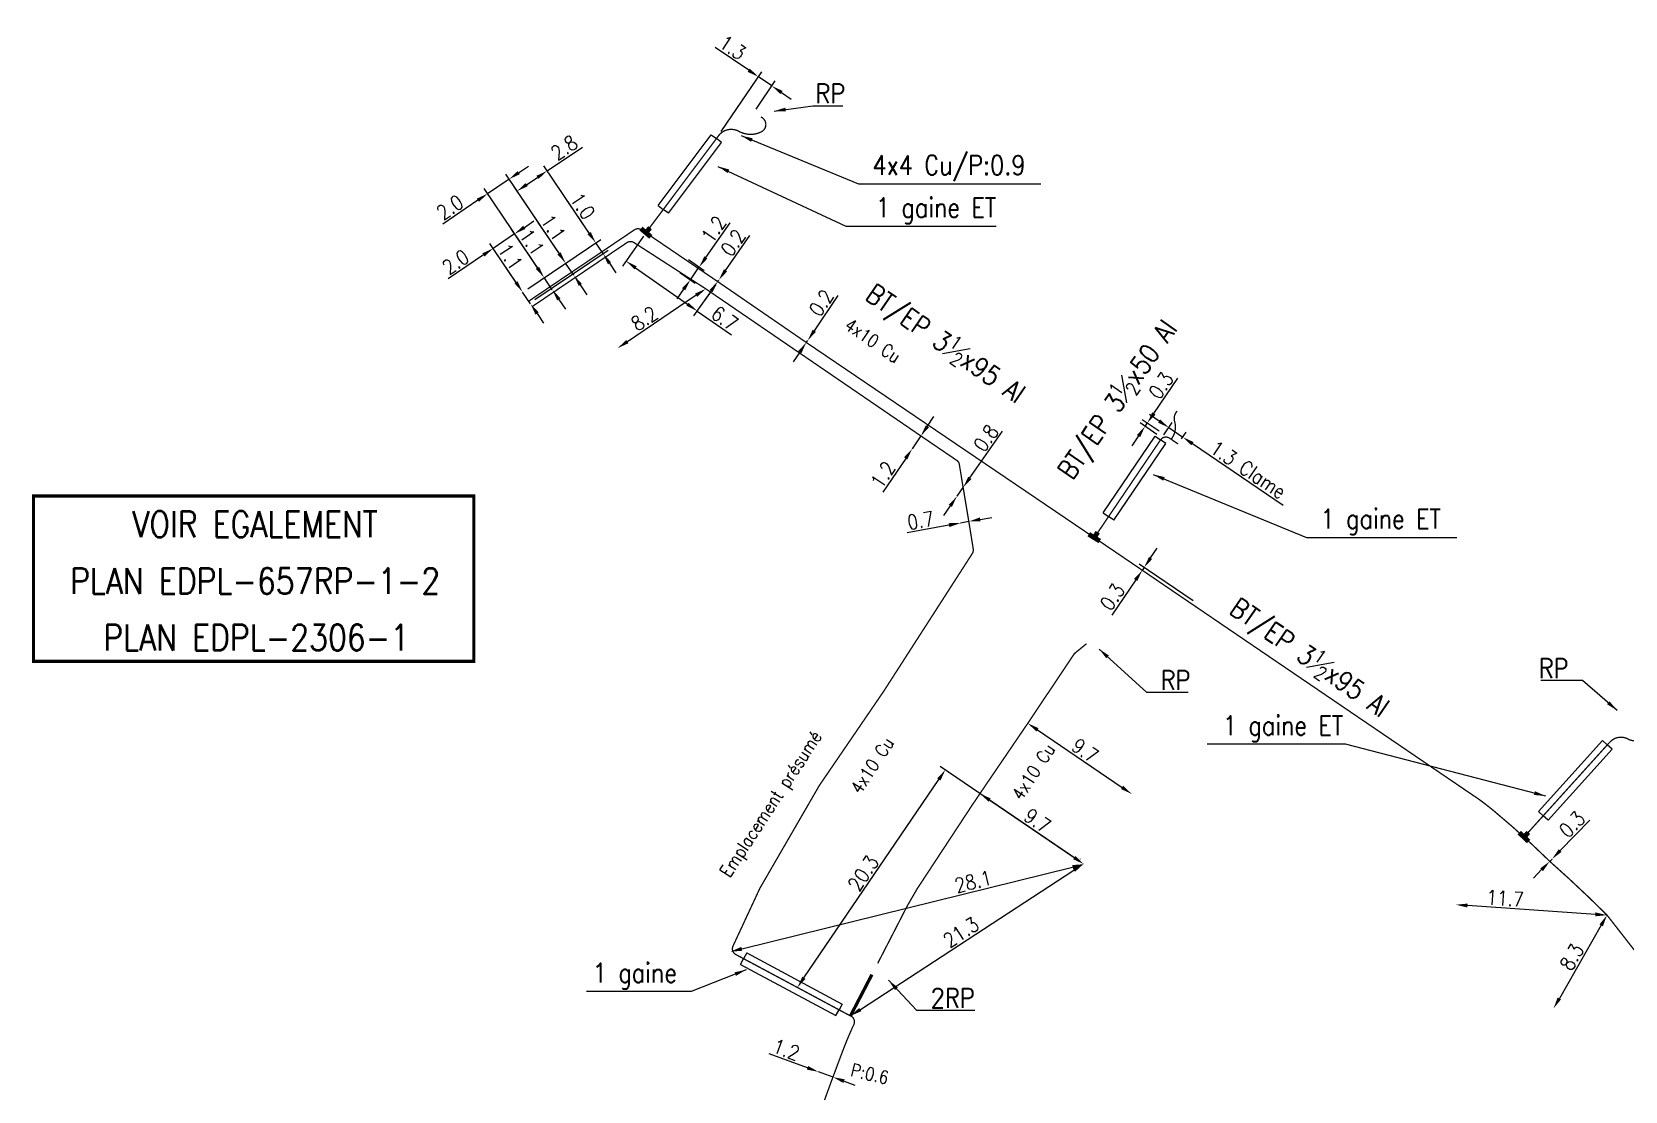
# Model space of a CAD drawing. Header units: millimetres. Extents: x 257011 to 257981, y 142997 to 144000.
# Drawn here: x 257224.7 to 257347.6, y 143913.5 to 143995.3 of the extents above; entities that cross this region are included whole.
import ezdxf
from ezdxf.enums import TextEntityAlignment as Align

# ---------------------------------------------------------------- set-up
doc = ezdxf.new("R2010")
doc.units = ezdxf.units.MM
doc.header["$PDMODE"] = 34
doc.linetypes.add('E_ST_Cu', pattern=[2000, 1000, 1000])
doc.layers.get('0').update_dxf_attribs({"linetype": 'CONTINUOUS'})
doc.layers.get('DEFPOINTS').update_dxf_attribs({"linetype": 'CONTINUOUS'})
for name, color, linetype in [('E_110', 1, 'CONTINUOUS'), ('E_300', 7, 'CONTINUOUS'), ('E_400', 7, 'CONTINUOUS'), ('E_900', 7, 'CONTINUOUS')]:
    doc.layers.add(name, color=color, linetype=linetype)
doc.styles.get("Standard").update_dxf_attribs({"font": 'romans.shx', "width": 0.85})
doc.dimstyles.get("Standard").update_dxf_attribs({"dimtxt": 1.5, "dimasz": 1.2, "dimexe": 0.625, "dimexo": 0.625, "dimgap": 0.25, "dimtad": 1, "dimdec": 1, "dimzin": 0, "dimdsep": 46, "dimtxsty": 'Standard', "dimcen": -0.5, "dimadec": 0, "dimazin": 0, "dimtfac": 1, "dimtdec": 1, "dimtmove": 0, "dimatfit": 3, "dimfxl": 0, "dimtolj": 1, "dimtzin": 0, "dimarcsym": 0})

# ---------------------------------------------------------------- blocks, each defined once
blk = doc.blocks.new('*D150')
at = {"layer": 'DEFPOINTS', "color": 0, "linetype": 'Continuous', "transparency": 16777216}
for p in [(257341.8, 143931.26), (257341.98, 143931.44), (257341.98, 143931.44)]:
    blk.add_point(p, dxfattribs=at)
at = {"layer": 'E_110', "color": 0, "linetype": 'Continuous', "lineweight": -2, "transparency": 16777216}
for p, q in [((257342.6, 143932.09), (257344.89, 143934.44)), ((257341.17, 143930.62), (257340.55, 143929.97)), ((257341.8, 143931.26), (257341.98, 143931.44))]:
    blk.add_line(p, q, dxfattribs=at)
at = {"layer": 'E_110', "color": 0, "linetype": 'Continuous', "transparency": 16777216}
for points in [[(257342.49, 143932.19), (257342.71, 143931.99), (257341.98, 143931.44)], [(257341.07, 143930.72), (257341.28, 143930.51), (257341.8, 143931.26)]]:
    blk.add_solid(points, dxfattribs=at)
at = {"layer": 'E_110', "color": 0, "linetype": 'Continuous', "transparency": 16777216, "insert": (257343.52, 143934.11), "char_height": 1.125, "attachment_point": 5, "rotation": 45.8712}
blk.add_mtext('\\A1;0.3', dxfattribs=at)
blk = doc.blocks.new('*D151')
at = {"layer": 'DEFPOINTS', "color": 0, "linetype": 'Continuous', "transparency": 16777216}
for p in [(257334.55, 143927.91), (257334.55, 143927.91), (257346.22, 143927.11)]:
    blk.add_point(p, dxfattribs=at)
at = {"layer": 'E_110', "color": 0, "linetype": 'Continuous', "lineweight": -2, "transparency": 16777216}
blk.add_line((257345.32, 143927.17), (257335.45, 143927.85), dxfattribs=at)
at = {"layer": 'E_110', "color": 0, "linetype": 'Continuous', "transparency": 16777216}
for points in [[(257335.46, 143928), (257335.44, 143927.7), (257334.55, 143927.91)], [(257345.33, 143927.32), (257345.31, 143927.02), (257346.22, 143927.11)]]:
    blk.add_solid(points, dxfattribs=at)
at = {"layer": 'E_110', "color": 0, "linetype": 'Continuous', "transparency": 16777216, "insert": (257338.35, 143928.4), "char_height": 1.125, "attachment_point": 5, "rotation": 356.0487}
blk.add_mtext('\\A1;11.7', dxfattribs=at)
blk = doc.blocks.new('*D152')
at = {"layer": 'DEFPOINTS', "color": 0, "linetype": 'Continuous', "transparency": 16777216}
for p in [(257346.22, 143927.11), (257342.09, 143919.91), (257342.09, 143919.91)]:
    blk.add_point(p, dxfattribs=at)
at = {"layer": 'E_110', "color": 0, "linetype": 'Continuous', "lineweight": -2, "transparency": 16777216}
blk.add_line((257345.77, 143926.33), (257342.54, 143920.69), dxfattribs=at)
at = {"layer": 'E_110', "color": 0, "linetype": 'Continuous', "transparency": 16777216}
for points in [[(257345.64, 143926.4), (257345.9, 143926.25), (257346.22, 143927.11)], [(257342.41, 143920.76), (257342.67, 143920.61), (257342.09, 143919.91)]]:
    blk.add_solid(points, dxfattribs=at)
at = {"layer": 'E_110', "color": 0, "linetype": 'Continuous', "transparency": 16777216, "insert": (257343.5, 143923.88), "char_height": 1.125, "attachment_point": 5, "rotation": 60.1375}
blk.add_mtext('\\A1;8.3', dxfattribs=at)
blk = doc.blocks.new('*D153')
at = {"layer": 'DEFPOINTS', "color": 0, "linetype": 'Continuous', "transparency": 16777216}
for p in [(257310.35, 143953.71), (257310.35, 143953.71), (257314.66, 143951.09)]:
    blk.add_point(p, dxfattribs=at)
at = {"layer": 'E_110', "color": 0, "linetype": 'Continuous', "lineweight": -2, "transparency": 16777216}
for p, q in [((257311, 143954.67), (257311.51, 143955.41)), ((257314.27, 143951.35), (257310.11, 143954.18)), ((257310.49, 143953.92), (257310.35, 143953.71)), ((257309.85, 143952.97), (257308, 143950.26))]:
    blk.add_line(p, q, dxfattribs=at)
at = {"layer": 'E_110', "color": 0, "linetype": 'Continuous', "transparency": 16777216}
for points in [[(257310.88, 143954.75), (257311.12, 143954.58), (257310.49, 143953.92)], [(257309.72, 143953.05), (257309.97, 143952.89), (257310.35, 143953.71)]]:
    blk.add_solid(points, dxfattribs=at)
at = {"layer": 'E_110', "color": 0, "linetype": 'Continuous', "transparency": 16777216, "insert": (257308.05, 143951.66), "char_height": 1.125, "attachment_point": 5, "rotation": 55.7867}
blk.add_mtext('\\A1;0.3', dxfattribs=at)
blk = doc.blocks.new('*D154')
at = {"layer": 'DEFPOINTS', "color": 0, "linetype": 'Continuous', "transparency": 16777216}
for p in [(257284.43, 143971.29), (257284.43, 143971.29), (257284.54, 143971.45)]:
    blk.add_point(p, dxfattribs=at)
at = {"layer": 'E_110', "color": 0, "linetype": 'Continuous', "lineweight": -2, "transparency": 16777216}
for p, q in [((257285.05, 143972.2), (257286.88, 143974.92)), ((257284.04, 143971.55), (257284.04, 143971.55)), ((257284.15, 143971.72), (257284.15, 143971.72)), ((257284.43, 143971.29), (257284.54, 143971.45)), ((257283.93, 143970.54), (257283.42, 143969.8))]:
    blk.add_line(p, q, dxfattribs=at)
at = {"layer": 'E_110', "color": 0, "linetype": 'Continuous', "transparency": 16777216}
for points in [[(257284.92, 143972.28), (257285.17, 143972.11), (257284.54, 143971.45)], [(257283.8, 143970.63), (257284.05, 143970.46), (257284.43, 143971.29)]]:
    blk.add_solid(points, dxfattribs=at)
at = {"layer": 'E_110', "color": 0, "linetype": 'Continuous', "transparency": 16777216, "insert": (257285.59, 143974.35), "char_height": 1.125, "attachment_point": 5, "rotation": 55.9708}
blk.add_mtext('\\A1;0.2', dxfattribs=at)
blk = doc.blocks.new('*D155')
at = {"layer": 'DEFPOINTS', "color": 0, "linetype": 'Continuous', "transparency": 16777216}
for p in [(257277.59, 143975.99), (257277.68, 143976.11), (257277.68, 143976.11)]:
    blk.add_point(p, dxfattribs=at)
at = {"layer": 'E_110', "color": 0, "linetype": 'Continuous', "lineweight": -2, "transparency": 16777216}
for p, q in [((257278.2, 143976.85), (257280.08, 143979.54)), ((257277.59, 143975.99), (257277.68, 143976.11)), ((257277.08, 143975.25), (257276.56, 143974.52))]:
    blk.add_line(p, q, dxfattribs=at)
at = {"layer": 'E_110', "color": 0, "linetype": 'Continuous', "transparency": 16777216}
for points in [[(257276.95, 143975.34), (257277.2, 143975.17), (257277.59, 143975.99)], [(257278.07, 143976.94), (257278.32, 143976.77), (257277.68, 143976.11)]]:
    blk.add_solid(points, dxfattribs=at)
at = {"layer": 'E_110', "color": 0, "linetype": 'Continuous', "transparency": 16777216, "insert": (257278.78, 143978.99), "char_height": 1.125, "attachment_point": 5, "rotation": 54.981}
blk.add_mtext('\\A1;0.2', dxfattribs=at)
blk = doc.blocks.new('*D156')
at = {"layer": 'DEFPOINTS', "color": 0, "linetype": 'Continuous', "transparency": 16777216}
for p in [(257281.77, 143991.08), (257280.29, 143988.91), (257277.61, 143987.18)]:
    blk.add_point(p, dxfattribs=at)
at = {"layer": 'E_110', "color": 0, "linetype": 'Continuous', "lineweight": -2, "transparency": 16777216}
for p, q in [((257279.99, 143992.29), (257277.39, 143994.06)), ((257277.87, 143987.57), (257280.99, 143992.17)), ((257280.56, 143989.3), (257282.03, 143991.47)), ((257281.77, 143991.08), (257280.73, 143991.79)), ((257282.51, 143990.58), (257283.26, 143990.07))]:
    blk.add_line(p, q, dxfattribs=at)
at = {"layer": 'E_110', "color": 0, "linetype": 'Continuous', "transparency": 16777216}
for points in [[(257280.07, 143992.42), (257279.9, 143992.17), (257280.73, 143991.79)], [(257282.6, 143990.7), (257282.43, 143990.46), (257281.77, 143991.08)]]:
    blk.add_solid(points, dxfattribs=at)
at = {"layer": 'E_110', "color": 0, "linetype": 'Continuous', "transparency": 16777216, "insert": (257278.74, 143994.05), "char_height": 1.125, "attachment_point": 5, "rotation": 325.8519}
blk.add_mtext('\\A1;1.3', dxfattribs=at)
blk = doc.blocks.new('*D157')
at = {"layer": 'DEFPOINTS', "color": 0, "linetype": 'Continuous', "transparency": 16777216}
for p in [(257272.14, 143979.88), (257277.68, 143976.11), (257276, 143973.72)]:
    blk.add_point(p, dxfattribs=at)
at = {"layer": 'E_110', "color": 0, "linetype": 'Continuous', "lineweight": -2, "transparency": 16777216}
for p, q in [((257271.87, 143979.5), (257270.25, 143977.18)), ((257271.25, 143977.05), (257275.27, 143974.24)), ((257277.41, 143975.73), (257275.73, 143973.34)), ((257276, 143973.72), (257278.65, 143971.87))]:
    blk.add_line(p, q, dxfattribs=at)
at = {"layer": 'E_110', "color": 0, "linetype": 'Continuous', "transparency": 16777216}
for points in [[(257271.34, 143977.17), (257271.17, 143976.93), (257270.52, 143977.57)], [(257275.35, 143974.36), (257275.18, 143974.12), (257276, 143973.72)]]:
    blk.add_solid(points, dxfattribs=at)
at = {"layer": 'E_110', "color": 0, "linetype": 'Continuous', "transparency": 16777216, "insert": (257278.13, 143973.15), "char_height": 1.125, "attachment_point": 5, "rotation": 324.981}
blk.add_mtext('\\A1;6.7', dxfattribs=at)
blk = doc.blocks.new('*D158')
at = {"layer": 'DEFPOINTS', "color": 0, "linetype": 'Continuous', "transparency": 16777216}
for p in [(257310.57, 143964.82), (257311.88, 143963.94), (257312.04, 143964.19)]:
    blk.add_point(p, dxfattribs=at)
at = {"layer": 'E_110', "color": 0, "linetype": 'Continuous', "lineweight": -2, "transparency": 16777216}
for p, q in [((257311.25, 143965.82), (257313.09, 143968.53)), ((257311.49, 143964.2), (257310.19, 143965.09)), ((257311.66, 143964.45), (257310.35, 143965.33)), ((257310.57, 143964.82), (257310.74, 143965.07)), ((257310.07, 143964.08), (257309.56, 143963.33))]:
    blk.add_line(p, q, dxfattribs=at)
at = {"layer": 'E_110', "color": 0, "linetype": 'Continuous', "transparency": 16777216}
for points in [[(257311.12, 143965.9), (257311.37, 143965.73), (257310.74, 143965.07)], [(257309.94, 143964.16), (257310.19, 143963.99), (257310.57, 143964.82)]]:
    blk.add_solid(points, dxfattribs=at)
at = {"layer": 'E_110', "color": 0, "linetype": 'Continuous', "transparency": 16777216, "insert": (257311.8, 143967.97), "char_height": 1.125, "attachment_point": 5, "rotation": 55.8723}
blk.add_mtext('\\A1;0.3', dxfattribs=at)
blk = doc.blocks.new('*D159')
at = {"layer": 'DEFPOINTS', "color": 0, "linetype": 'Continuous', "transparency": 16777216}
for p in [(257311.76, 143963.77), (257312.41, 143964.72), (257313.12, 143963.46)]:
    blk.add_point(p, dxfattribs=at)
at = {"layer": 'E_110', "color": 0, "linetype": 'Continuous', "lineweight": -2, "transparency": 16777216}
for p, q in [((257311.66, 143965.23), (257310.92, 143965.73)), ((257312.03, 143964.16), (257312.67, 143965.11)), ((257312.41, 143964.72), (257313.48, 143963.99)), ((257313.38, 143963.85), (257313.74, 143964.38)), ((257314.23, 143963.49), (257321.24, 143958.74))]:
    blk.add_line(p, q, dxfattribs=at)
at = {"layer": 'E_110', "color": 0, "linetype": 'Continuous', "transparency": 16777216}
for points in [[(257311.74, 143965.35), (257311.58, 143965.1), (257312.41, 143964.72)], [(257314.31, 143963.61), (257314.14, 143963.36), (257313.48, 143963.99)]]:
    blk.add_solid(points, dxfattribs=at)
at = {"layer": 'E_110', "color": 0, "linetype": 'Continuous', "transparency": 16777216, "insert": (257318.53, 143961.48), "char_height": 1.125, "attachment_point": 5, "rotation": 325.8774}
blk.add_mtext('\\A1;1.3 Clame', dxfattribs=at)
blk = doc.blocks.new('*D160')
at = {"layer": 'DEFPOINTS', "color": 0, "linetype": 'Continuous', "transparency": 16777216}
for p in [(257262.53, 143975.18), (257262.53, 143975.18), (257263.15, 143974.27)]:
    blk.add_point(p, dxfattribs=at)
at = {"layer": 'E_110', "color": 0, "linetype": 'Continuous', "lineweight": -2, "transparency": 16777216}
for p, q in [((257262.03, 143975.93), (257260.43, 143978.31)), ((257263.15, 143974.27), (257262.53, 143975.18)), ((257263.65, 143973.53), (257264.15, 143972.78))]:
    blk.add_line(p, q, dxfattribs=at)
at = {"layer": 'E_110', "color": 0, "linetype": 'Continuous', "transparency": 16777216}
for points in [[(257262.15, 143976.01), (257261.91, 143975.85), (257262.53, 143975.18)], [(257263.78, 143973.61), (257263.53, 143973.44), (257263.15, 143974.27)]]:
    blk.add_solid(points, dxfattribs=at)
at = {"layer": 'E_110', "color": 0, "linetype": 'Continuous', "transparency": 16777216, "insert": (257261.6, 143977.91), "char_height": 1.125, "attachment_point": 5, "rotation": 303.9975}
blk.add_mtext('\\A1;1.1', dxfattribs=at)
blk = doc.blocks.new('*D161')
at = {"layer": 'DEFPOINTS', "color": 0, "linetype": 'Continuous', "transparency": 16777216}
for p in [(257260.26, 143978.55), (257264.19, 143976.3), (257262.53, 143975.18)]:
    blk.add_point(p, dxfattribs=at)
at = {"layer": 'E_110', "color": 0, "linetype": 'Continuous', "lineweight": -2, "transparency": 16777216}
for p, q in [((257261.92, 143979.67), (257260.26, 143978.55)), ((257263.93, 143976.69), (257261.66, 143980.06)), ((257262.67, 143980.17), (257263.41, 143980.67)), ((257262.27, 143975.57), (257260, 143978.94)), ((257259.52, 143978.05), (257256.8, 143976.21))]:
    blk.add_line(p, q, dxfattribs=at)
at = {"layer": 'E_110', "color": 0, "linetype": 'Continuous', "transparency": 16777216}
for points in [[(257262.58, 143980.3), (257262.75, 143980.05), (257261.92, 143979.67)], [(257259.43, 143978.17), (257259.6, 143977.92), (257260.26, 143978.55)]]:
    blk.add_solid(points, dxfattribs=at)
at = {"layer": 'E_110', "color": 0, "linetype": 'Continuous', "transparency": 16777216, "insert": (257257.37, 143977.5), "char_height": 1.125, "attachment_point": 5, "rotation": 33.9975}
blk.add_mtext('\\A1;2.0', dxfattribs=at)
blk = doc.blocks.new('*D162')
at = {"layer": 'DEFPOINTS', "color": 0, "linetype": 'Continuous', "transparency": 16777216}
for p in [(257259.83, 143982.77), (257265.85, 143977.42), (257264.19, 143976.3)]:
    blk.add_point(p, dxfattribs=at)
at = {"layer": 'E_110', "color": 0, "linetype": 'Continuous', "lineweight": -2, "transparency": 16777216}
for p, q in [((257262.23, 143984.39), (257262.98, 143984.89)), ((257261.49, 143983.89), (257259.83, 143982.77)), ((257265.59, 143977.81), (257261.23, 143984.28)), ((257259.08, 143982.27), (257256.37, 143980.43)), ((257263.93, 143976.69), (257259.57, 143983.16))]:
    blk.add_line(p, q, dxfattribs=at)
at = {"layer": 'E_110', "color": 0, "linetype": 'Continuous', "transparency": 16777216}
for points in [[(257262.15, 143984.51), (257262.32, 143984.27), (257261.49, 143983.89)], [(257259, 143982.39), (257259.17, 143982.14), (257259.83, 143982.77)]]:
    blk.add_solid(points, dxfattribs=at)
at = {"layer": 'E_110', "color": 0, "linetype": 'Continuous', "transparency": 16777216, "insert": (257256.93, 143981.72), "char_height": 1.125, "attachment_point": 5, "rotation": 33.9975}
blk.add_mtext('\\A1;2.0', dxfattribs=at)
blk = doc.blocks.new('*D163')
at = {"layer": 'DEFPOINTS', "color": 0, "linetype": 'Continuous', "transparency": 16777216}
for p in [(257262.11, 143982.97), (257268.17, 143978.99), (257265.85, 143977.42)]:
    blk.add_point(p, dxfattribs=at)
at = {"layer": 'E_110', "color": 0, "linetype": 'Continuous', "lineweight": -2, "transparency": 16777216}
for p, q in [((257264.43, 143984.53), (257267.15, 143986.37)), ((257267.91, 143979.38), (257264.17, 143984.92)), ((257265.59, 143977.81), (257261.85, 143983.36)), ((257262.86, 143983.47), (257263.68, 143984.03))]:
    blk.add_line(p, q, dxfattribs=at)
at = {"layer": 'E_110', "color": 0, "linetype": 'Continuous', "transparency": 16777216}
for points in [[(257262.77, 143983.59), (257262.94, 143983.35), (257262.11, 143982.97)], [(257263.6, 143984.15), (257263.77, 143983.91), (257264.43, 143984.53)]]:
    blk.add_solid(points, dxfattribs=at)
at = {"layer": 'E_110', "color": 0, "linetype": 'Continuous', "transparency": 16777216, "insert": (257265.74, 143986.32), "char_height": 1.125, "attachment_point": 5, "rotation": 33.9975}
blk.add_mtext('\\A1;2.8', dxfattribs=at)
blk = doc.blocks.new('*D164')
at = {"layer": 'DEFPOINTS', "color": 0, "linetype": 'Continuous', "transparency": 16777216}
for p in [(257265.85, 143977.42), (257265.85, 143977.42), (257266.49, 143976.48)]:
    blk.add_point(p, dxfattribs=at)
at = {"layer": 'E_110', "color": 0, "linetype": 'Continuous', "lineweight": -2, "transparency": 16777216}
for p, q in [((257265.35, 143978.17), (257263.74, 143980.55)), ((257266.49, 143976.48), (257265.85, 143977.42)), ((257266.99, 143975.73), (257267.49, 143974.98))]:
    blk.add_line(p, q, dxfattribs=at)
at = {"layer": 'E_110', "color": 0, "linetype": 'Continuous', "transparency": 16777216}
for points in [[(257265.47, 143978.25), (257265.22, 143978.08), (257265.85, 143977.42)], [(257267.11, 143975.81), (257266.87, 143975.65), (257266.49, 143976.48)]]:
    blk.add_solid(points, dxfattribs=at)
at = {"layer": 'E_110', "color": 0, "linetype": 'Continuous', "transparency": 16777216, "insert": (257264.91, 143980.15), "char_height": 1.125, "attachment_point": 5, "rotation": 303.9975}
blk.add_mtext('\\A1;1.1', dxfattribs=at)
blk = doc.blocks.new('*D165')
at = {"layer": 'DEFPOINTS', "color": 0, "linetype": 'Continuous', "transparency": 16777216}
for p in [(257264.19, 143976.3), (257264.19, 143976.3), (257264.83, 143975.36)]:
    blk.add_point(p, dxfattribs=at)
at = {"layer": 'E_110', "color": 0, "linetype": 'Continuous', "lineweight": -2, "transparency": 16777216}
for p, q in [((257263.69, 143977.05), (257262.08, 143979.43)), ((257264.83, 143975.36), (257264.19, 143976.3)), ((257265.33, 143974.61), (257265.84, 143973.87))]:
    blk.add_line(p, q, dxfattribs=at)
at = {"layer": 'E_110', "color": 0, "linetype": 'Continuous', "transparency": 16777216}
for points in [[(257263.81, 143977.13), (257263.56, 143976.97), (257264.19, 143976.3)], [(257265.46, 143974.7), (257265.21, 143974.53), (257264.83, 143975.36)]]:
    blk.add_solid(points, dxfattribs=at)
at = {"layer": 'E_110', "color": 0, "linetype": 'Continuous', "transparency": 16777216, "insert": (257263.26, 143979.03), "char_height": 1.125, "attachment_point": 5, "rotation": 303.9975}
blk.add_mtext('\\A1;1.1', dxfattribs=at)
blk = doc.blocks.new('*D166')
at = {"layer": 'DEFPOINTS', "color": 0, "linetype": 'Continuous', "transparency": 16777216}
for p in [(257274.97, 143977.96), (257274.28, 143976.97), (257276.17, 143977.12)]:
    blk.add_point(p, dxfattribs=at)
at = {"layer": 'E_110', "color": 0, "linetype": 'Continuous', "lineweight": -2, "transparency": 16777216}
for p, q in [((257276.68, 143977.85), (257278.55, 143980.52)), ((257275.35, 143977.69), (257276.55, 143976.85)), ((257274.66, 143976.7), (257275.86, 143975.87)), ((257275.48, 143976.13), (257276.17, 143977.12)), ((257274.96, 143975.4), (257274.44, 143974.66))]:
    blk.add_line(p, q, dxfattribs=at)
at = {"layer": 'E_110', "color": 0, "linetype": 'Continuous', "transparency": 16777216}
for points in [[(257276.56, 143977.94), (257276.8, 143977.77), (257276.17, 143977.12)], [(257274.84, 143975.48), (257275.08, 143975.31), (257275.48, 143976.13)]]:
    blk.add_solid(points, dxfattribs=at)
at = {"layer": 'E_110', "color": 0, "linetype": 'Continuous', "transparency": 16777216, "insert": (257277.29, 143980.03), "char_height": 1.125, "attachment_point": 5, "rotation": 54.981}
blk.add_mtext('\\A1;1.2', dxfattribs=at)
blk = doc.blocks.new('*D167')
at = {"layer": 'DEFPOINTS', "color": 0, "linetype": 'Continuous', "transparency": 16777216}
for p in [(257276.67, 143975.43), (257269.87, 143970.85), (257269.87, 143970.85)]:
    blk.add_point(p, dxfattribs=at)
at = {"layer": 'E_110', "color": 0, "linetype": 'Continuous', "lineweight": -2, "transparency": 16777216}
blk.add_line((257275.92, 143974.93), (257270.62, 143971.35), dxfattribs=at)
at = {"layer": 'E_110', "color": 0, "linetype": 'Continuous', "transparency": 16777216}
for points in [[(257275.84, 143975.06), (257276.01, 143974.81), (257276.67, 143975.43)], [(257270.53, 143971.48), (257270.7, 143971.23), (257269.87, 143970.85)]]:
    blk.add_solid(points, dxfattribs=at)
at = {"layer": 'E_110', "color": 0, "linetype": 'Continuous', "transparency": 16777216, "insert": (257271.93, 143973.14), "char_height": 1.125, "attachment_point": 5, "rotation": 33.9975}
blk.add_mtext('\\A1;8.2', dxfattribs=at)
blk = doc.blocks.new('*D168')
at = {"layer": 'DEFPOINTS', "color": 0, "linetype": 'Continuous', "transparency": 16777216}
for p in [(257296.33, 143957.36), (257296.33, 143957.36), (257296.97, 143957.48)]:
    blk.add_point(p, dxfattribs=at)
at = {"layer": 'E_110', "color": 0, "linetype": 'Continuous', "lineweight": -2, "transparency": 16777216}
for p, q in [((257297.85, 143957.64), (257298.74, 143957.8)), ((257295.44, 143957.2), (257292.22, 143956.61)), ((257296.97, 143957.48), (257296.33, 143957.36))]:
    blk.add_line(p, q, dxfattribs=at)
at = {"layer": 'E_110', "color": 0, "linetype": 'Continuous', "transparency": 16777216}
for points in [[(257297.82, 143957.79), (257297.88, 143957.49), (257296.97, 143957.48)], [(257295.41, 143957.35), (257295.47, 143957.05), (257296.33, 143957.36)]]:
    blk.add_solid(points, dxfattribs=at)
at = {"layer": 'E_110', "color": 0, "linetype": 'Continuous', "transparency": 16777216, "insert": (257293.25, 143957.56), "char_height": 1.125, "attachment_point": 5, "rotation": 10.311}
blk.add_mtext('\\A1;0.7', dxfattribs=at)
blk = doc.blocks.new('*D169')
at = {"layer": 'DEFPOINTS', "color": 0, "linetype": 'Continuous', "transparency": 16777216}
for p in [(257293.27, 143964.08), (257292.6, 143963.09), (257292.6, 143963.09)]:
    blk.add_point(p, dxfattribs=at)
at = {"layer": 'E_110', "color": 0, "linetype": 'Continuous', "lineweight": -2, "transparency": 16777216}
for p, q in [((257293.78, 143964.83), (257294.28, 143965.57)), ((257293.27, 143964.08), (257292.6, 143963.09)), ((257292.1, 143962.34), (257290.34, 143959.74))]:
    blk.add_line(p, q, dxfattribs=at)
at = {"layer": 'E_110', "color": 0, "linetype": 'Continuous', "transparency": 16777216}
for points in [[(257293.65, 143964.91), (257293.9, 143964.74), (257293.27, 143964.08)], [(257291.97, 143962.43), (257292.22, 143962.26), (257292.6, 143963.09)]]:
    blk.add_solid(points, dxfattribs=at)
at = {"layer": 'E_110', "color": 0, "linetype": 'Continuous', "transparency": 16777216, "insert": (257290.35, 143961.09), "char_height": 1.125, "attachment_point": 5, "rotation": 55.9708}
blk.add_mtext('\\A1;1.2', dxfattribs=at)
blk = doc.blocks.new('*D170')
at = {"layer": 'DEFPOINTS', "color": 0, "linetype": 'Continuous', "transparency": 16777216}
for p in [(257296.53, 143960.11), (257296.06, 143959.43), (257296.06, 143959.43)]:
    blk.add_point(p, dxfattribs=at)
at = {"layer": 'E_110', "color": 0, "linetype": 'Continuous', "lineweight": -2, "transparency": 16777216}
for p, q in [((257297.05, 143960.84), (257299.58, 143964.46)), ((257296.06, 143959.43), (257296.53, 143960.11)), ((257295.54, 143958.69), (257295.02, 143957.95))]:
    blk.add_line(p, q, dxfattribs=at)
at = {"layer": 'E_110', "color": 0, "linetype": 'Continuous', "transparency": 16777216}
for points in [[(257296.93, 143960.93), (257297.17, 143960.76), (257296.53, 143960.11)], [(257295.42, 143958.77), (257295.66, 143958.6), (257296.06, 143959.43)]]:
    blk.add_solid(points, dxfattribs=at)
at = {"layer": 'E_110', "color": 0, "linetype": 'Continuous', "transparency": 16777216, "insert": (257298.29, 143963.91), "char_height": 1.125, "attachment_point": 5, "rotation": 54.981}
blk.add_mtext('\\A1;0.8', dxfattribs=at)
blk = doc.blocks.new('*D171')
at = {"layer": 'DEFPOINTS', "color": 0, "linetype": 'Continuous', "transparency": 16777216}
for p in [(257295.16, 143938.32), (257305.85, 143931.04), (257283.74, 143921.53)]:
    blk.add_point(p, dxfattribs=at)
at = {"layer": 'E_110', "color": 0, "linetype": 'Continuous', "lineweight": -2, "transparency": 16777216}
for p, q in [((257305.47, 143931.3), (257294.77, 143938.58)), ((257284.25, 143922.27), (257294.65, 143937.57)), ((257284.13, 143921.27), (257284.13, 143921.27))]:
    blk.add_line(p, q, dxfattribs=at)
at = {"layer": 'E_110', "color": 0, "linetype": 'Continuous', "transparency": 16777216}
for points in [[(257294.53, 143937.66), (257294.78, 143937.49), (257295.16, 143938.32)], [(257284.12, 143922.36), (257284.37, 143922.19), (257283.74, 143921.53)]]:
    blk.add_solid(points, dxfattribs=at)
at = {"layer": 'E_110', "color": 0, "linetype": 'Continuous', "transparency": 16777216, "insert": (257288.83, 143930.34), "char_height": 1.125, "attachment_point": 5, "rotation": 55.776}
blk.add_mtext('\\A1;20.3', dxfattribs=at)
blk = doc.blocks.new('*D172')
at = {"layer": 'DEFPOINTS', "color": 0, "linetype": 'Continuous', "transparency": 16777216}
for p in [(257297.83, 143936.49), (257305.85, 143931.04), (257305.85, 143931.04)]:
    blk.add_point(p, dxfattribs=at)
at = {"layer": 'E_110', "color": 0, "linetype": 'Continuous', "lineweight": -2, "transparency": 16777216}
blk.add_line((257298.58, 143935.99), (257305.11, 143931.55), dxfattribs=at)
at = {"layer": 'E_110', "color": 0, "linetype": 'Continuous', "transparency": 16777216}
for points in [[(257298.66, 143936.11), (257298.49, 143935.86), (257297.83, 143936.49)], [(257305.19, 143931.67), (257305.03, 143931.42), (257305.85, 143931.04)]]:
    blk.add_solid(points, dxfattribs=at)
at = {"layer": 'E_110', "color": 0, "linetype": 'Continuous', "transparency": 16777216, "insert": (257302.27, 143934.39), "char_height": 1.125, "attachment_point": 5, "rotation": 325.776}
blk.add_mtext('\\A1;9.7', dxfattribs=at)
blk = doc.blocks.new('*D173')
at = {"layer": 'DEFPOINTS', "color": 0, "linetype": 'Continuous', "transparency": 16777216}
for p in [(257301.52, 143941.91), (257309.54, 143936.46), (257309.54, 143936.46)]:
    blk.add_point(p, dxfattribs=at)
at = {"layer": 'E_110', "color": 0, "linetype": 'Continuous', "lineweight": -2, "transparency": 16777216}
blk.add_line((257302.26, 143941.41), (257308.8, 143936.96), dxfattribs=at)
at = {"layer": 'E_110', "color": 0, "linetype": 'Continuous', "transparency": 16777216}
for points in [[(257302.35, 143941.53), (257302.18, 143941.28), (257301.52, 143941.91)], [(257308.88, 143937.09), (257308.71, 143936.84), (257309.54, 143936.46)]]:
    blk.add_solid(points, dxfattribs=at)
at = {"layer": 'E_110', "color": 0, "linetype": 'Continuous', "transparency": 16777216, "insert": (257305.95, 143939.8), "char_height": 1.125, "attachment_point": 5, "rotation": 325.776}
blk.add_mtext('\\A1;9.7', dxfattribs=at)
blk = doc.blocks.new('*D174')
at = {"layer": 'DEFPOINTS', "color": 0, "linetype": 'Continuous', "transparency": 16777216}
for p in [(257305.85, 143931.04), (257305.85, 143931.04), (257278.58, 143924.29)]:
    blk.add_point(p, dxfattribs=at)
at = {"layer": 'E_110', "color": 0, "linetype": 'Continuous', "lineweight": -2, "transparency": 16777216}
blk.add_line((257279.45, 143924.51), (257304.98, 143930.82), dxfattribs=at)
at = {"layer": 'E_110', "color": 0, "linetype": 'Continuous', "transparency": 16777216}
for points in [[(257304.95, 143930.97), (257305.02, 143930.68), (257305.85, 143931.04)], [(257279.41, 143924.66), (257279.49, 143924.36), (257278.58, 143924.29)]]:
    blk.add_solid(points, dxfattribs=at)
at = {"layer": 'E_110', "color": 0, "linetype": 'Continuous', "transparency": 16777216, "insert": (257297.3, 143929.7), "char_height": 1.125, "attachment_point": 5, "rotation": 13.8878}
blk.add_mtext('\\A1;28.1', dxfattribs=at)
blk = doc.blocks.new('*D175')
at = {"layer": 'DEFPOINTS', "color": 0, "linetype": 'Continuous', "transparency": 16777216}
for p in [(257305.84, 143931.07), (257305.85, 143931.04), (257287.84, 143919.34)]:
    blk.add_point(p, dxfattribs=at)
at = {"layer": 'E_110', "color": 0, "linetype": 'Continuous', "lineweight": -2, "transparency": 16777216}
for p, q in [((257288.6, 143919.83), (257305.08, 143930.58)), ((257305.6, 143931.43), (257305.58, 143931.46))]:
    blk.add_line(p, q, dxfattribs=at)
at = {"layer": 'E_110', "color": 0, "linetype": 'Continuous', "transparency": 16777216}
for points in [[(257305, 143930.7), (257305.16, 143930.45), (257305.84, 143931.07)], [(257288.51, 143919.95), (257288.68, 143919.7), (257287.84, 143919.34)]]:
    blk.add_solid(points, dxfattribs=at)
at = {"layer": 'E_110', "color": 0, "linetype": 'Continuous', "transparency": 16777216, "insert": (257296.37, 143925.79), "char_height": 1.125, "attachment_point": 5, "rotation": 33.1071}
blk.add_mtext('\\A1;21.3', dxfattribs=at)
blk = doc.blocks.new('*D176')
at = {"layer": 'DEFPOINTS', "color": 0, "linetype": 'Continuous', "transparency": 16777216}
for p in [(257285.37, 143915.02), (257285.37, 143915.02), (257286.49, 143914.61)]:
    blk.add_point(p, dxfattribs=at)
at = {"layer": 'E_110', "color": 0, "linetype": 'Continuous', "lineweight": -2, "transparency": 16777216}
for p, q in [((257284.52, 143915.33), (257281.57, 143916.41)), ((257286.49, 143914.61), (257285.37, 143915.02)), ((257287.34, 143914.3), (257288.18, 143914))]:
    blk.add_line(p, q, dxfattribs=at)
at = {"layer": 'E_110', "color": 0, "linetype": 'Continuous', "transparency": 16777216}
for points in [[(257284.57, 143915.47), (257284.47, 143915.19), (257285.37, 143915.02)], [(257287.39, 143914.44), (257287.29, 143914.16), (257286.49, 143914.61)]]:
    blk.add_solid(points, dxfattribs=at)
at = {"layer": 'E_110', "color": 0, "linetype": 'Continuous', "transparency": 16777216, "insert": (257282.88, 143916.73), "char_height": 1.125, "attachment_point": 5, "rotation": 339.9697}
blk.add_mtext('\\A1;1.2', dxfattribs=at)
blk = doc.blocks.new('*D222')
at = {"layer": 'DEFPOINTS', "color": 0, "linetype": 'Continuous', "transparency": 16777216}
for p in [(257268.74, 143978.15), (257262.54, 143975.17), (257263.1, 143974.35)]:
    blk.add_point(p, dxfattribs=at)
at = {"layer": 'E_110', "color": 0, "linetype": 'Continuous', "lineweight": -2, "transparency": 16777216}
for p, q in [((257267.67, 143979.72), (257265.92, 143982.33)), ((257262.93, 143975.44), (257268.57, 143979.24)), ((257263.49, 143974.61), (257269.13, 143978.41)), ((257268.74, 143978.15), (257268.18, 143978.98)), ((257269.24, 143977.4), (257269.74, 143976.66))]:
    blk.add_line(p, q, dxfattribs=at)
at = {"layer": 'E_110', "color": 0, "linetype": 'Continuous', "transparency": 16777216}
for points in [[(257267.8, 143979.81), (257267.55, 143979.64), (257268.18, 143978.98)], [(257269.36, 143977.49), (257269.12, 143977.32), (257268.74, 143978.15)]]:
    blk.add_solid(points, dxfattribs=at)
at = {"layer": 'E_110', "color": 0, "linetype": 'Continuous', "transparency": 16777216, "insert": (257267.17, 143981.82), "char_height": 1.125, "attachment_point": 5, "rotation": 303.9975}
blk.add_mtext('\\A1;1.0', dxfattribs=at)
blk = doc.blocks.new('E_300_01')
at = {"color": 0, "linetype": 'Continuous'}
for points in [[(-0.5, 0.1875), (-0.5, -0.1875), (0.5, 0.1875), (0.5, -0.1875)], [(-0.1875, 0.5), (0.1875, 0.5), (-0.1875, 0.1875), (0.1875, 0.1875)]]:
    blk.add_solid(points, dxfattribs=at)
at = {"color": 0, "linetype": 'Continuous', "width": 0.75, "flags": 3}
for tag, p in [('DEF_LEG', (0, -4.78125)), ('DEF_TYPE', (0, -6.78125))]:
    blk.add_attdef(tag, text='', height=1.2, dxfattribs=at).set_placement(p, align=Align.MIDDLE)

msp = doc.modelspace()

# ---------------------------------------------------------------- linework, layer by layer
at = {"layer": 'E_110', "linetype": 'E_ST_Cu', "const_width": 0.1, "flags": 128}
for points in [[(257272.05, 143979.76), (257277.61, 143987.18, -0.401023), (257279.27, 143987.56, 0.239268), (257280.93, 143987.53, 0.656505), (257280.92, 143988.69, 0.686932)], [(257263.01, 143974.48), (257271.16, 143979.98, -0.306641), (257271.72, 143979.98), (257277.59, 143975.99), (257284.43, 143971.29), (257308.69, 143954.85), (257314.95, 143950.59), (257335.9, 143936.34, -0.01912), (257336.48, 143935.94, -0.011311), (257337.43, 143935.2, -0.020857), (257341.8, 143931.26, -0.014953), (257346.22, 143927.11, -0.034695), (257353.13, 143917.35, -0.041335), (257357.16, 143909.7), (257358.4, 143906.29), (257358.6, 143905.6, -0.109904), (257358.61, 143905.38), (257358.45, 143904.36)], [(257313.05, 143966, 0.279575), (257312.86, 143965.17, -0.240973), (257312.58, 143963.82)], [(257306.65, 143956.23), (257311.76, 143963.77, -0.414314), (257312.46, 143963.91), (257312.84, 143963.65), (257313.12, 143963.46)], [(257289.94, 143923.39), (257292.23, 143927.84), (257292.99, 143929.15), (257297.17, 143935.51), (257297.83, 143936.49), (257301.52, 143941.91), (257305.08, 143947.23, -0.072195), (257305.18, 143947.34), (257306.05, 143948.05)], [(257348.8, 143942.08, -0.935474), (257347.87, 143940.68, 0.370125), (257346.4, 143940.41, -0.012317), (257346.38, 143940.4), (257339.81, 143933.13)]]:
    msp.add_lwpolyline(points, format="xyb", dxfattribs=at)
at = {"layer": 'E_110', "linetype": 'E_ST_Cu', "const_width": 0.1}
msp.add_lwpolyline([(257263.29, 143974.07), (257270.58, 143978.99, -0.299863), (257271.13, 143979), (257276.67, 143975.43), (257293.27, 143964.08), (257296.03, 143962.2, -0.204743), (257296.24, 143961.87), (257296.53, 143960.11), (257296.97, 143957.48), (257297.31, 143955.36, -0.185828), (257297.24, 143955.01), (257290.42, 143944.41), (257285.44, 143937.12), (257280.85, 143929.19), (257278.77, 143924.72, 0.397601), (257278.99, 143924.07), (257283.74, 143921.53), (257287.39, 143919.57), (257287.88, 143919.32, -0.396841), (257288.1, 143918.67), (257287.93, 143918.32, 0.002742), (257287.93, 143918.31, 0.016371), (257287.17, 143916.45, 0.006133), (257284.79, 143909.92, 0.000804)], format="xyb", dxfattribs=at)
at = {"layer": 'E_110', "linetype": 'E_ST_Cu', "const_width": 0.25, "flags": 128}
msp.add_lwpolyline([(257287.84, 143919.34), (257289.49, 143922.52)], dxfattribs=at)
at = {"layer": 'E_400', "color": 7, "linetype": 'CONTINUOUS'}
for p, q in [((257272.99, 143981.86), (257277.09, 143987.32)), ((257277.09, 143987.32), (257277.49, 143987.02)), ((257277.89, 143986.72), (257277.49, 143987.02)), ((257273.79, 143981.26), (257277.89, 143986.72)), ((257272.99, 143981.86), (257273.39, 143981.56)), ((257273.79, 143981.26), (257273.39, 143981.56)), ((257307.34, 143958.14), (257311.35, 143964.06)), ((257311.35, 143964.06), (257311.76, 143963.77)), ((257312.18, 143963.49), (257311.76, 143963.77)), ((257308.17, 143957.58), (257312.18, 143963.49)), ((257307.34, 143958.14), (257307.75, 143957.86)), ((257308.17, 143957.58), (257307.75, 143957.86)), ((257340.92, 143935.1), (257345.86, 143940.59)), ((257345.86, 143940.59), (257346.24, 143940.25)), ((257341.67, 143934.44), (257346.61, 143939.92)), ((257346.61, 143939.92), (257346.24, 143940.25)), ((257340.92, 143935.1), (257341.3, 143934.77)), ((257341.67, 143934.44), (257341.3, 143934.77)), ((257279.36, 143923.31), (257279.59, 143923.75)), ((257279.36, 143923.31), (257286.72, 143919.37)), ((257279.83, 143924.19), (257279.59, 143923.75)), ((257279.83, 143924.19), (257287.19, 143920.25)), ((257286.72, 143919.37), (257286.96, 143919.81)), ((257287.19, 143920.25), (257286.96, 143919.81))]:
    msp.add_line(p, q, dxfattribs=at)
at = {"layer": 'E_900', "const_width": 0.25}
msp.add_lwpolyline([(257224.79, 143959.44), (257258.77, 143959.44), (257258.77, 143946.7), (257224.79, 143946.7)], close=True, dxfattribs=at)

# ---------------------------------------------------------------- block references
at = {"layer": 'E_300'}
for p, rotation in [((257272.05, 143979.76), 320.0560527029743), ((257306.65, 143956.23), 328.1878306984834), ((257339.81, 143933.13), 316.7017962198439)]:
    msp.add_blockref('E_300_01', p, dxfattribs=dict(at, rotation=rotation))

# ---------------------------------------------------------------- texts
at = {"layer": 'E_110', "width": 0.85}
msp.add_text('4x10 Cu', height=1, rotation=325.4186, dxfattribs=at).set_placement((257287.28, 143972.4))
at = {"layer": 'E_110', "linetype": 'Continuous', "width": 0.85}
for s, rotation, p in [('Emplacement présumé', 56.8814, (257278.52, 143929.93)), ('4x10 Cu', 56.7019, (257288.6, 143936.37)), ('4x10 Cu', 56.7019, (257301.04, 143935.88)), ('P:0.6', 346.9292, (257287.77, 143914.71))]:
    msp.add_text(s, height=1, rotation=rotation, dxfattribs=at).set_placement(p)
at = {"layer": 'E_110', "linetype": 'Continuous', "char_height": 1.5}
for s, insert, attachment_point in [('\\A1;RP', (257285.13, 143989.75), 7), ('4x4 Cu/P:0.9', (257289.54, 143983.73), 7), ('\\A1;RP', (257343.24, 143945.4), 9), ('\\A1;RP', (257311.77, 143944.49), 7), ('\\A1;2RP', (257294.03, 143919.96), 7)]:
    msp.add_mtext(s, dxfattribs=dict(at, insert=insert, attachment_point=attachment_point))
at = {"layer": 'E_110', "insert": (257289.91, 143976.15), "char_height": 1.5, "width": 17.2865, "attachment_point": 1, "rotation": 325.218}
msp.add_mtext('\\A1;BT/EP 3{\\H0.7x;\\S1#2;}x95 Al ', dxfattribs=at)
at = {"layer": 'E_110', "linetype": 'Continuous', "char_height": 1.5, "width": 17.2865, "attachment_point": 1}
for s, insert, rotation in [('\\A1;BT/EP 3{\\H0.7x;\\S1#2;}x50 Al ', (257303.47, 143961.62), 55.218), ('\\A1;BT/EP 3{\\H0.7x;\\S1#2;}x95 Al ', (257318.01, 143951.93), 325.218)]:
    msp.add_mtext(s, dxfattribs=dict(at, insert=insert, rotation=rotation))
at = {"layer": 'E_400', "char_height": 1.5}
for s, insert, attachment_point in [('1 gaine ET', (257299.08, 143980.45), 9), ('\\A1;1 gaine ET', (257324.11, 143956.44), 7), ('\\A1;1 gaine ET', (257325.86, 143940.49), 9), ('\\A1;1 gaine', (257274.45, 143921.41), 9)]:
    msp.add_mtext(s, dxfattribs=dict(at, insert=insert, attachment_point=attachment_point))
at = {"layer": 'E_900', "width": 0.85}
for s, p in [('VOIR EGALEMENT', (257241.89, 143956.27)), ('PLAN EDPL-657RP-1-2', (257241.89, 143951.89)), ('PLAN EDPL-2306-1', (257241.98, 143947.53))]:
    msp.add_text(s, height=2, dxfattribs=at).set_placement(p, align=Align.CENTER)

# ---------------------------------------------------------------- dimensions: what is measured, and where the dimension line sits
at = {"layer": 'E_110', "linetype": 'Continuous'}
for base, p1, p2, angle, text, picture, middle in [((257281.77, 143991.08), (257277.61, 143987.18), (257280.29, 143988.91), 145.8519, '1.3', '*D156', (257278.31, 143993.43)), ((257277.68, 143976.11), (257277.59, 143975.99), (257277.68, 143976.11), 234.981, '0.2', '*D155', (257279.39, 143978.56)), ((257312.41, 143964.72), (257313.12, 143963.46), (257311.76, 143963.77), 325.8774, '<> Clame', '*D159', (257318.1, 143960.86)), ((257341.98, 143931.44), (257341.8, 143931.26), (257341.98, 143931.44), 225.8712, '0.3', '*D150', (257344.06, 143933.59)), ((257305.84, 143931.07), (257287.84, 143919.34), (257305.85, 143931.04), 213.1071, '21.3', '*D175', (257296.78, 143925.17))]:
    dim = msp.add_linear_dim(base=base, p1=p1, p2=p2, angle=angle, text=text, dimstyle='Standard', override={"dimscale": 0.75}, dxfattribs=at)
    dim.commit()
    dim.dimension.update_dxf_attribs({"geometry": picture, "text_midpoint": middle, "dimtype": 160})
for base, p1, p2, angle, picture, middle in [((257262.11, 143982.97), (257268.17, 143978.99), (257265.85, 143977.42), 33.9975, '*D163', (257266.16, 143985.7)), ((257259.83, 143982.77), (257265.85, 143977.42), (257264.19, 143976.3), 33.9975, '*D162', (257257.35, 143981.1)), ((257268.74, 143978.15), (257262.54, 143975.17), (257263.1, 143974.35), 123.9975, '*D222', (257266.54, 143981.4)), ((257265.85, 143977.42), (257266.49, 143976.48), (257265.85, 143977.42), 303.9975, '*D164', (257264.29, 143979.73)), ((257276.17, 143977.12), (257274.28, 143976.97), (257274.97, 143977.96), 234.981, '*D166', (257277.9, 143979.6)), ((257260.26, 143978.55), (257264.19, 143976.3), (257262.53, 143975.18), 33.9975, '*D161', (257257.79, 143976.88)), ((257264.19, 143976.3), (257264.83, 143975.36), (257264.19, 143976.3), 303.9975, '*D165', (257262.63, 143978.61)), ((257276, 143973.72), (257272.14, 143979.88), (257277.68, 143976.11), 144.981, '*D157', (257277.7, 143972.54)), ((257262.53, 143975.18), (257263.15, 143974.27), (257262.53, 143975.18), 303.9975, '*D160', (257260.98, 143977.49)), ((257269.87, 143970.85), (257276.67, 143975.43), (257269.87, 143970.85), 33.9975, '*D167', (257272.35, 143972.52)), ((257284.43, 143971.29), (257284.54, 143971.45), (257284.43, 143971.29), 55.9708, '*D154', (257286.21, 143973.93)), ((257310.57, 143964.82), (257312.04, 143964.19), (257311.88, 143963.94), 55.8723, '*D158', (257312.42, 143967.55)), ((257292.6, 143963.09), (257293.27, 143964.08), (257292.6, 143963.09), 55.9708, '*D169', (257290.97, 143960.67)), ((257296.06, 143959.43), (257296.53, 143960.11), (257296.06, 143959.43), 54.981, '*D170', (257298.9, 143963.48)), ((257296.33, 143957.36), (257296.97, 143957.48), (257296.33, 143957.36), 10.311, '*D168', (257293.39, 143956.83)), ((257310.3528, 143953.7142), (257314.6595, 143951.0882), (257310.3528, 143953.7142), 55.7867, '*D153', (257308.672, 143951.2422)), ((257309.54, 143936.46), (257301.52, 143941.91), (257309.54, 143936.46), 145.776, '*D173', (257305.53, 143939.18)), ((257295.16, 143938.32), (257283.74, 143921.53), (257305.85, 143931.04), 235.776, '*D171', (257289.45, 143929.92)), ((257305.85, 143931.04), (257297.83, 143936.49), (257305.85, 143931.04), 145.776, '*D172', (257301.84, 143933.77)), ((257305.85, 143931.04), (257278.58, 143924.29), (257305.85, 143931.04), 193.8878, '*D174', (257297.48, 143928.97)), ((257334.55, 143927.91), (257346.22, 143927.11), (257334.55, 143927.91), 356.0487, '*D151', (257338.3, 143927.65)), ((257342.09, 143919.91), (257346.22, 143927.11), (257342.09, 143919.91), 60.1375, '*D152', (257344.16, 143923.51)), ((257285.37, 143915.02), (257286.49, 143914.61), (257285.37, 143915.02), 339.9697, '*D176', (257282.62, 143916.02))]:
    dim = msp.add_linear_dim(base=base, p1=p1, p2=p2, angle=angle, dimstyle='Standard', override={"dimscale": 0.75}, dxfattribs=at)
    dim.commit()
    dim.dimension.update_dxf_attribs({"geometry": picture, "text_midpoint": middle, "dimtype": 160})

# ---------------------------------------------------------------- leaders
at = {"layer": 'E_110', "linetype": 'Continuous', "annotation_type": 0, "has_hookline": 1}
for points, hookline_direction, text_width in [([(257281.94, 143989.14), (257284.94, 143989.56)], 0, 2.12), ([(257279.4, 143987.25), (257288.45, 143983.54), (257289.35, 143983.54)], 0, 12.99), ([(257307.02, 143947.64), (257310.68, 143944.3), (257311.58, 143944.3)], 0, 2.12), ([(257347, 143942.9), (257344.33, 143945.22), (257343.43, 143945.22)], 1, 2.12), ([(257290.77, 143922.09), (257292.94, 143919.77), (257293.84, 143919.77)], 0, 3.4)]:
    msp.add_leader(points, dimstyle='Standard', override={"dimscale": 0.75}, dxfattribs=dict(at, hookline_direction=hookline_direction, text_width=text_width))
at = {"layer": 'E_400', "annotation_type": 0, "has_hookline": 1}
for points, hookline_direction, text_width in [([(257277.61, 143984.88), (257287.49, 143980.26), (257288.39, 143980.26)], 0, 10.5), ([(257311.19, 143961.11), (257323.03, 143956.25), (257323.93, 143956.25)], 0, 10.5), ([(257341.49, 143936.3), (257326.04, 143940.31)], 1, 10.5), ([(257279.78, 143922.89), (257275.54, 143921.22), (257274.64, 143921.22)], 1, 6.98)]:
    msp.add_leader(points, dimstyle='Standard', override={"dimscale": 0.75}, dxfattribs=dict(at, hookline_direction=hookline_direction, text_width=text_width))

doc.saveas('drawing.dxf')
